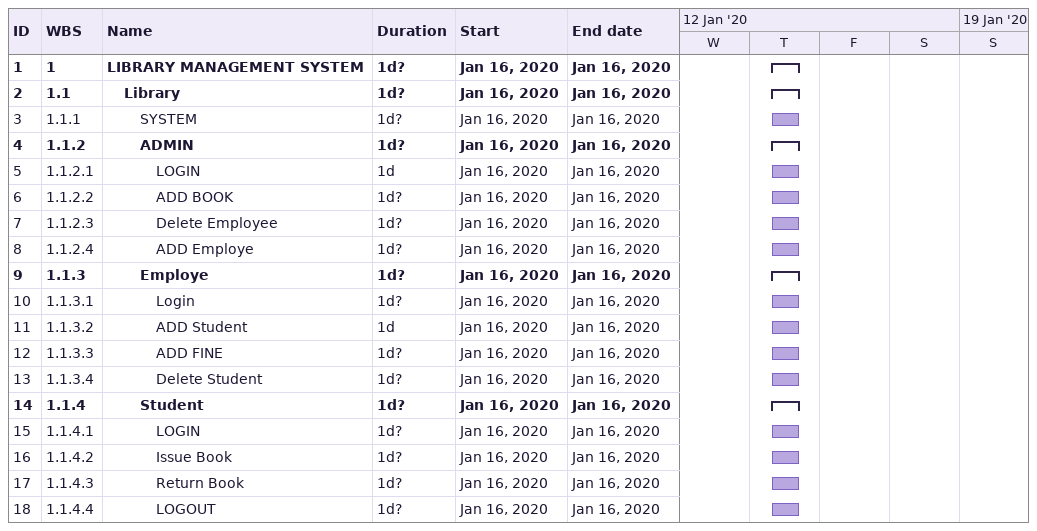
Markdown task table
| ID | WBS | Task | Duration | Start | Finish |
|---|---|---|---|---|---|
| 1 | 1 | **LIBRARY MANAGEMENT SYSTEM** | 1d? | 2020-01-16 | 2020-01-16 |
| 2 | 1.1 | **Library** | 1d? | 2020-01-16 | 2020-01-16 |
| 3 | 1.1.1 | SYSTEM | 1d? | 2020-01-16 | 2020-01-16 |
| 4 | 1.1.2 | **ADMIN** | 1d? | 2020-01-16 | 2020-01-16 |
| 5 | 1.1.2.1 | LOGIN | 1d | 2020-01-16 | 2020-01-16 |
| 6 | 1.1.2.2 | ADD BOOK | 1d? | 2020-01-16 | 2020-01-16 |
| 7 | 1.1.2.3 | Delete Employee | 1d? | 2020-01-16 | 2020-01-16 |
| 8 | 1.1.2.4 | ADD Employe | 1d? | 2020-01-16 | 2020-01-16 |
| 9 | 1.1.3 | **Employe** | 1d? | 2020-01-16 | 2020-01-16 |
| 10 | 1.1.3.1 | Login | 1d? | 2020-01-16 | 2020-01-16 |
| 11 | 1.1.3.2 | ADD Student | 1d | 2020-01-16 | 2020-01-16 |
| 12 | 1.1.3.3 | ADD FINE | 1d? | 2020-01-16 | 2020-01-16 |
| 13 | 1.1.3.4 | Delete Student | 1d? | 2020-01-16 | 2020-01-16 |
| 14 | 1.1.4 | **Student** | 1d? | 2020-01-16 | 2020-01-16 |
| 15 | 1.1.4.1 | LOGIN | 1d? | 2020-01-16 | 2020-01-16 |
| 16 | 1.1.4.2 | Issue Book | 1d? | 2020-01-16 | 2020-01-16 |
| 17 | 1.1.4.3 | Return Book | 1d? | 2020-01-16 | 2020-01-16 |
| 18 | 1.1.4.4 | LOGOUT | 1d? | 2020-01-16 | 2020-01-16 |
